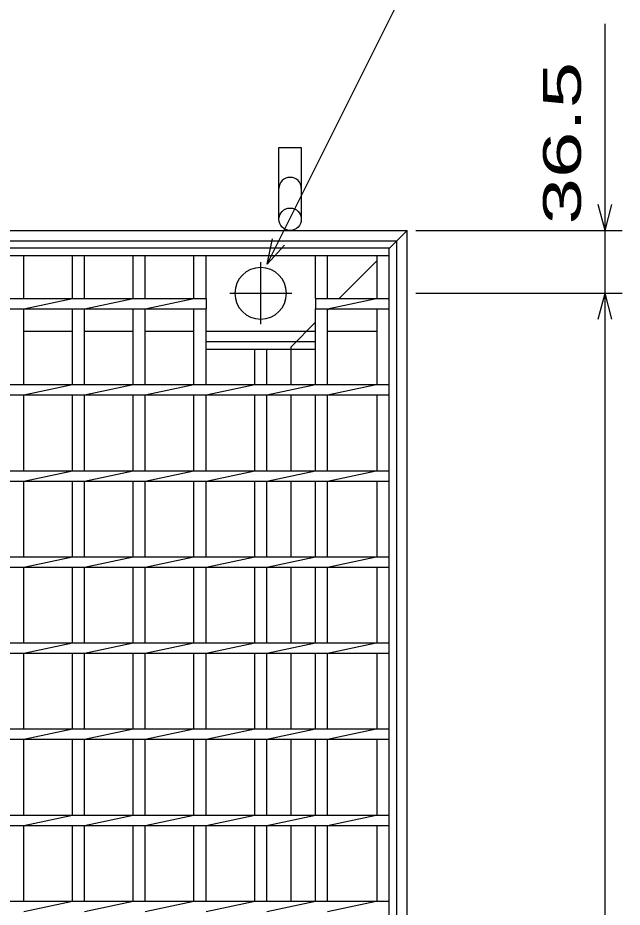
# Model space of a CAD drawing. Units: millimetres, scale not verified. Extents: x -1820 to 1731, y -1282 to 1054.
# Drawn here: x -509 to -158, y 274 to 790 of the extents above; entities that cross this region are included whole.
import ezdxf
from ezdxf.enums import TextEntityAlignment as Align

# ---------------------------------------------------------------- set-up
doc = ezdxf.new("R2010")
doc.units = ezdxf.units.MM
doc.header["$LTSCALE"] = 10
doc.linetypes.add('CHAIN', pattern=[18.5, 12, -1.5, 3.5, -1.5])
doc.linetypes.add('DASHED', pattern=[7.5, 6, -1.5])
for name, color, linetype, lineweight in [('16', 3, 'Continuous', 25), ('19', 6, 'Continuous', 25), ('22', 4, 'Continuous', 25)]:
    doc.layers.add(name, color=color, linetype=linetype, lineweight=lineweight)
doc.styles.add('ベクトル', font='')
doc.styles.get('ベクトル').set_extended_font_data('ベクトル')

msp = doc.modelspace()

# ---------------------------------------------------------------- linework, layer by layer
at = {"layer": '16'}
for p, q in [((-830, 656.5), (-293, 656.5)), ((-293, 652), (-293, 656.5)), ((-830, 652), (-293, 652)), ((-512.3, 652), (-505.3, 652)), ((-505.3, 627), (-505.3, 652)), ((-477, 627), (-477, 652)), ((-477, 652), (-470, 652)), ((-470, 627), (-470, 652)), ((-441.7, 627), (-441.7, 652)), ((-441.7, 652), (-434.7, 652)), ((-434.7, 627), (-434.7, 652)), ((-406.4, 627), (-406.4, 652)), ((-406.4, 652), (-399.4, 652)), ((-399.4, 627), (-399.4, 652)), ((-335.8, 627), (-335.8, 652)), ((-335.8, 652), (-328.8, 652)), ((-328.8, 627), (-328.8, 652)), ((-300, 627), (-300, 652)), ((-300, 652), (-293, 652)), ((-293, -43), (-293, 652)), ((-724.11, 627), (-399.4, 627)), ((-505.3, 621), (-477, 627)), ((-470, 621), (-441.7, 627)), ((-434.7, 621), (-406.4, 627)), ((-399.4, 627), (-399.4, 621)), ((-335.82, 627), (-293, 627)), ((-335.82, 627), (-335.8, 627)), ((-335.8, 627), (-335.8, 621)), ((-328.8, 621), (-300.5, 627)), ((-293, 621), (-293, 627)), ((-724.11, 621), (-399.4, 621)), ((-505.3, 577), (-505.3, 621)), ((-477, 577), (-477, 621)), ((-470, 577), (-470, 621)), ((-441.7, 577), (-441.7, 621)), ((-434.7, 577), (-434.7, 621)), ((-406.4, 577), (-406.4, 621)), ((-399.4, 577), (-399.4, 621)), ((-335.82, 621), (-293, 621)), ((-335.8, 577), (-335.8, 621)), ((-328.8, 577), (-328.8, 621)), ((-300, 577), (-300, 621)), ((-505.3, 608), (-477, 608)), ((-470, 608), (-441.7, 608)), ((-434.7, 608), (-406.4, 608)), ((-399.4, 608), (-335.82, 608)), ((-328.8, 608), (-300, 608)), ((-399.4, 602), (-335.82, 602)), ((-399.4, 597.5), (-399.4, 602)), ((-335.82, 597.5), (-335.82, 602)), ((-399.4, 597.5), (-335.82, 597.5)), ((-371.1, 577), (-371.1, 597.5)), ((-364.1, 577), (-364.1, 597.5)), ((-830, 577), (-293, 577)), ((-505.3, 571), (-477, 577)), ((-470, 571), (-441.7, 577)), ((-434.7, 571), (-406.4, 577)), ((-399.4, 571), (-371.1, 577)), ((-364.1, 571), (-335.8, 577)), ((-328.8, 571), (-300.5, 577)), ((-293, 571), (-293, 577)), ((-830, 571), (-293, 571)), ((-505.3, 527), (-505.3, 571)), ((-477, 527), (-477, 571)), ((-470, 527), (-470, 571)), ((-441.7, 527), (-441.7, 571)), ((-434.7, 527), (-434.7, 571)), ((-406.4, 527), (-406.4, 571)), ((-399.4, 527), (-399.4, 571)), ((-371.1, 527), (-371.1, 571)), ((-364.1, 527), (-364.1, 571)), ((-335.8, 527), (-335.8, 571)), ((-328.8, 527), (-328.8, 571)), ((-300, 527), (-300, 571)), ((-830, 527), (-293, 527)), ((-505.3, 521), (-477, 527)), ((-470, 521), (-441.7, 527)), ((-434.7, 521), (-406.4, 527)), ((-399.4, 521), (-371.1, 527)), ((-364.1, 521), (-335.8, 527)), ((-328.8, 521), (-300.5, 527)), ((-293, 521), (-293, 527)), ((-830, 521), (-293, 521)), ((-505.3, 477), (-505.3, 521)), ((-477, 477), (-477, 521)), ((-470, 477), (-470, 521)), ((-441.7, 477), (-441.7, 521)), ((-434.7, 477), (-434.7, 521)), ((-406.4, 477), (-406.4, 521)), ((-399.4, 477), (-399.4, 521)), ((-371.1, 477), (-371.1, 521)), ((-364.1, 477), (-364.1, 521)), ((-335.8, 477), (-335.8, 521)), ((-328.8, 477), (-328.8, 521)), ((-300, 477), (-300, 521)), ((-830, 477), (-293, 477)), ((-505.3, 471), (-477, 477)), ((-470, 471), (-441.7, 477)), ((-434.7, 471), (-406.4, 477)), ((-399.4, 471), (-371.1, 477)), ((-364.1, 471), (-335.8, 477)), ((-328.8, 471), (-300.5, 477)), ((-293, 471), (-293, 477)), ((-830, 471), (-293, 471)), ((-505.3, 427), (-505.3, 471)), ((-477, 427), (-477, 471)), ((-470, 427), (-470, 471)), ((-441.7, 427), (-441.7, 471)), ((-434.7, 427), (-434.7, 471)), ((-406.4, 427), (-406.4, 471)), ((-399.4, 427), (-399.4, 471)), ((-371.1, 427), (-371.1, 471)), ((-364.1, 427), (-364.1, 471)), ((-335.8, 427), (-335.8, 471)), ((-328.8, 427), (-328.8, 471)), ((-300, 427), (-300, 471)), ((-830, 427), (-293, 427)), ((-505.3, 421), (-477, 427)), ((-470, 421), (-441.7, 427)), ((-434.7, 421), (-406.4, 427)), ((-399.4, 421), (-371.1, 427)), ((-364.1, 421), (-335.8, 427)), ((-328.8, 421), (-300.5, 427)), ((-293, 421), (-293, 427)), ((-830, 421), (-293, 421)), ((-505.3, 377), (-505.3, 421)), ((-477, 377), (-477, 421)), ((-470, 377), (-470, 421)), ((-441.7, 377), (-441.7, 421)), ((-434.7, 377), (-434.7, 421)), ((-406.4, 377), (-406.4, 421)), ((-399.4, 377), (-399.4, 421)), ((-371.1, 377), (-371.1, 421)), ((-364.1, 377), (-364.1, 421)), ((-335.8, 377), (-335.8, 421)), ((-328.8, 377), (-328.8, 421)), ((-300, 377), (-300, 421)), ((-830, 377), (-293, 377)), ((-505.3, 371), (-477, 377)), ((-470, 371), (-441.7, 377)), ((-434.7, 371), (-406.4, 377)), ((-399.4, 371), (-371.1, 377)), ((-364.1, 371), (-335.8, 377)), ((-328.8, 371), (-300.5, 377)), ((-293, 371), (-293, 377)), ((-830, 371), (-293, 371)), ((-505.3, 327), (-505.3, 371)), ((-477, 327), (-477, 371)), ((-470, 327), (-470, 371)), ((-441.7, 327), (-441.7, 371)), ((-434.7, 327), (-434.7, 371)), ((-406.4, 327), (-406.4, 371)), ((-399.4, 327), (-399.4, 371)), ((-371.1, 327), (-371.1, 371)), ((-364.1, 327), (-364.1, 371)), ((-335.8, 327), (-335.8, 371)), ((-328.8, 327), (-328.8, 371)), ((-300, 327), (-300, 371)), ((-830, 327), (-293, 327)), ((-505.3, 321), (-477, 327)), ((-470, 321), (-441.7, 327)), ((-434.7, 321), (-406.4, 327)), ((-399.4, 321), (-371.1, 327)), ((-364.1, 321), (-335.8, 327)), ((-328.8, 321), (-300.5, 327)), ((-293, 321), (-293, 327)), ((-830, 321), (-293, 321)), ((-505.3, 277), (-505.3, 321)), ((-477, 277), (-477, 321)), ((-470, 277), (-470, 321)), ((-441.7, 277), (-441.7, 321)), ((-434.7, 277), (-434.7, 321)), ((-406.4, 277), (-406.4, 321)), ((-399.4, 277), (-399.4, 321)), ((-371.1, 277), (-371.1, 321)), ((-364.1, 277), (-364.1, 321)), ((-335.8, 277), (-335.8, 321)), ((-328.8, 277), (-328.8, 321)), ((-300, 277), (-300, 321)), ((-830, 277), (-293, 277)), ((-505.3, 271), (-477, 277)), ((-470, 271), (-441.7, 277)), ((-434.7, 271), (-406.4, 277)), ((-399.4, 271), (-371.1, 277)), ((-364.1, 271), (-335.8, 277)), ((-328.8, 271), (-300.5, 277)), ((-293, 271), (-293, 277))]:
    msp.add_line(p, q, dxfattribs=at)
at = {"layer": '16', "linetype": 'CHAIN'}
for p, q in [((-367.61, 612), (-367.61, 648)), ((-385.61, 630), (-349.61, 630))]:
    msp.add_line(p, q, dxfattribs=at)
at = {"layer": '16'}
for start, end in [(90, 270), (270, 90)]:
    msp.add_arc((-367.61, 630), 15, start, end, dxfattribs=at)
at = {"layer": '19'}
for p, q in [((-357, 673), (-357, 714.62)), ((-357, 714.62), (-344, 714.62)), ((-344, 714.62), (-344, 673)), ((-1417.5, 666.5), (-282.5, 666.5)), ((-282.5, -43), (-282.5, 666.5)), ((-1411.5, 660.5), (-288.5, 660.5)), ((-288.5, -43), (-288.5, 660.5)), ((-350, 577), (-350, 597.5)), ((-350, 527), (-350, 571)), ((-350, 477), (-350, 521)), ((-350, 427), (-350, 471)), ((-350, 377), (-350, 421)), ((-350, 327), (-350, 371)), ((-350, 277), (-350, 321))]:
    msp.add_line(p, q, dxfattribs=at)
at = {"layer": '19', "linetype": 'DASHED'}
for p, q in [((-293, 656), (-282.5, 666.5)), ((-322, 627), (-300, 649)), ((-328.8, 620.2), (-328, 621)), ((-350, 599), (-335.8, 613.2)), ((-350, 594.5), (-350, 599))]:
    msp.add_line(p, q, dxfattribs=at)
at = {"layer": '19'}
msp.add_circle((-350.5, 673), 6.5, dxfattribs=at)
msp.add_arc((-350.5, 690.84), 6.5, 0, 180, dxfattribs=at)
at = {"layer": '22'}
for p, q in [((-363.8, 647), (-283.8, 807)), ((-167.5, 666.5), (-167.5, 786.5)), ((-167.5, 666.5), (-171.5, 681.5)), ((-167.5, 666.5), (-163.5, 681.5)), ((-277.5, 666.5), (-157.5, 666.5)), ((-167.5, 630), (-167.5, 666.5)), ((-363.8, 647), (-360.8, 661.6)), ((-363.8, 647), (-353.8, 658)), ((-277.5, 630), (-157.5, 630)), ((-171.5, 615), (-167.5, 630)), ((-163.5, 615), (-167.5, 630)), ((-167.5, -332), (-167.5, 630))]:
    msp.add_line(p, q, dxfattribs=at)

# ---------------------------------------------------------------- texts
at = {"layer": '22', "color": 2, "style": 'ベクトル', "width": 1.65}
msp.add_text(' 36.5 ', height=21.99, rotation=90, dxfattribs=at).set_placement((-192.5, 656.5), align=Align.MIDDLE_LEFT)

doc.saveas('drawing.dxf')
